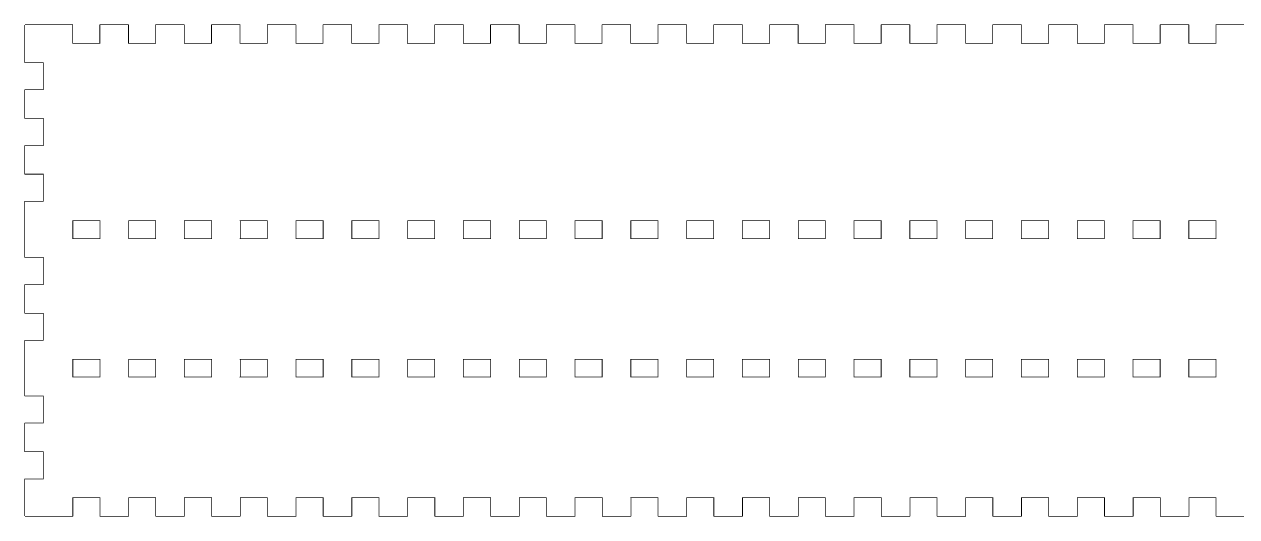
# Model space of a CAD drawing. Extents: x 1 to 1342, y 1 to 618.
# Drawn here: x 9.8 to 335.7, y 485.4 to 617.8 of the extents above; entities that cross this region are included whole.
import ezdxf

# ---------------------------------------------------------------- set-up
doc = ezdxf.new("R2010")
doc.units = 0
doc.layers.get('0').update_dxf_attribs({"linetype": 'CONTINUOUS'})

msp = doc.modelspace()

# ---------------------------------------------------------------- linework, layer by layer
at = {"color": 0, "const_width": 0.2}
for points in [[(9.89983, 617.59), (9.89983, 612.592)], [(14.9999, 617.693), (10.0004, 617.693)], [(22.7225, 617.693), (14.9724, 617.693)], [(22.8231, 612.592), (22.8231, 617.59), (22.8231, 617.608), (22.7928, 617.664), (22.739, 617.693), (22.7225, 617.693)], [(30.2231, 617.693), (30.2052, 617.693), (30.1515, 617.664), (30.1225, 617.608), (30.1225, 617.59)], [(30.1225, 617.59), (30.1225, 612.592), (30.1225, 612.609), (30.1515, 612.662), (30.2052, 612.694), (30.2231, 612.694)], [(37.7239, 617.693), (30.2231, 617.693)], [(37.8245, 612.592), (37.8245, 617.59), (37.8245, 617.608), (37.7941, 617.664), (37.7402, 617.693), (37.7239, 617.693)], [(45.2243, 617.693), (45.2067, 617.693), (45.1527, 617.664), (45.1238, 617.608), (45.1238, 617.59)], [(45.1238, 617.59), (45.1238, 612.592), (45.1238, 612.609), (45.1527, 612.662), (45.2067, 612.694), (45.2243, 612.694)], [(52.7251, 617.693), (45.2243, 617.693)], [(52.8257, 612.592), (52.8257, 617.59), (52.8257, 617.608), (52.7953, 617.664), (52.7417, 617.693), (52.7251, 617.693)], [(60.2259, 617.693), (60.2079, 617.693), (60.1543, 617.664), (60.1253, 617.608), (60.1253, 617.59)], [(60.1253, 617.59), (60.1253, 612.592), (60.1253, 612.609), (60.1543, 612.662), (60.2079, 612.694), (60.2259, 612.694)], [(67.7263, 617.693), (60.2259, 617.693)], [(67.8272, 612.592), (67.8272, 617.59), (67.8272, 617.608), (67.7968, 617.664), (67.7429, 617.693), (67.7263, 617.693)], [(75.227, 617.693), (75.209, 617.693), (75.1554, 617.664), (75.1265, 617.608), (75.1265, 617.59)], [(75.1265, 617.59), (75.1265, 612.592), (75.1265, 612.609), (75.1554, 612.662), (75.209, 612.694), (75.227, 612.694)], [(82.7278, 617.693), (75.227, 617.693)], [(82.8283, 612.592), (82.8283, 617.59), (82.8283, 617.608), (82.798, 617.664), (82.7444, 617.693), (82.7278, 617.693)], [(90.2286, 617.693), (90.2106, 617.693), (90.1569, 617.664), (90.1277, 617.608), (90.1277, 617.59)], [(90.1277, 617.59), (90.1277, 612.592), (90.1277, 612.609), (90.1569, 612.662), (90.2106, 612.694), (90.2286, 612.694)], [(97.729, 617.693), (90.2286, 617.693)], [(97.8299, 612.592), (97.8299, 617.59), (97.8299, 617.608), (97.7995, 617.664), (97.7456, 617.693), (97.729, 617.693)], [(105.23, 617.693), (105.212, 617.693), (105.158, 617.664), (105.129, 617.608), (105.129, 617.59)], [(105.129, 617.59), (105.129, 612.592), (105.129, 612.609), (105.158, 612.662), (105.212, 612.694), (105.23, 612.694)], [(112.73, 617.693), (105.23, 617.693)], [(112.831, 612.592), (112.831, 617.59), (112.831, 617.608), (112.801, 617.664), (112.747, 617.693), (112.73, 617.693)], [(120.231, 617.693), (120.213, 617.693), (120.159, 617.664), (120.13, 617.608), (120.13, 617.59)], [(120.13, 617.59), (120.13, 612.592), (120.13, 612.609), (120.159, 612.662), (120.213, 612.694), (120.231, 612.694)], [(127.732, 617.693), (120.231, 617.693)], [(127.832, 612.592), (127.832, 617.59), (127.832, 617.608), (127.802, 617.664), (127.748, 617.693), (127.732, 617.693)], [(135.232, 617.693), (135.214, 617.693), (135.161, 617.664), (135.132, 617.608), (135.132, 617.59)], [(135.132, 617.59), (135.132, 612.592), (135.132, 612.609), (135.161, 612.662), (135.214, 612.694), (135.232, 612.694)], [(142.733, 617.693), (135.232, 617.693)], [(142.834, 612.592), (142.834, 617.59), (142.834, 617.608), (142.803, 617.664), (142.75, 617.693), (142.733, 617.693)], [(150.234, 617.693), (150.216, 617.693), (150.162, 617.664), (150.133, 617.608), (150.133, 617.59)], [(150.133, 617.59), (150.133, 612.592), (150.133, 612.609), (150.162, 612.662), (150.216, 612.694), (150.234, 612.694)], [(157.734, 617.693), (150.234, 617.693)], [(157.835, 612.592), (157.835, 617.59), (157.835, 617.608), (157.805, 617.664), (157.751, 617.693), (157.734, 617.693)], [(165.235, 617.693), (165.217, 617.693), (165.163, 617.664), (165.135, 617.608), (165.135, 617.59)], [(165.135, 617.59), (165.135, 612.592), (165.135, 612.609), (165.163, 612.662), (165.217, 612.694), (165.235, 612.694)], [(172.736, 617.693), (165.235, 617.693)], [(172.836, 612.592), (172.836, 617.59), (172.836, 617.608), (172.806, 617.664), (172.752, 617.693), (172.736, 617.693)], [(180.236, 617.693), (180.218, 617.693), (180.165, 617.664), (180.136, 617.608), (180.136, 617.59)], [(180.136, 617.59), (180.136, 612.592), (180.136, 612.609), (180.165, 612.662), (180.218, 612.694), (180.236, 612.694)], [(187.737, 617.693), (180.236, 617.693)], [(187.838, 612.592), (187.838, 617.59), (187.838, 617.608), (187.807, 617.664), (187.754, 617.693), (187.737, 617.693)], [(195.238, 617.693), (195.22, 617.693), (195.166, 617.664), (195.137, 617.608), (195.137, 617.59)], [(195.137, 617.59), (195.137, 612.592), (195.137, 612.609), (195.166, 612.662), (195.22, 612.694), (195.238, 612.694)], [(202.738, 617.693), (195.238, 617.693)], [(202.839, 612.592), (202.839, 617.59), (202.839, 617.608), (202.809, 617.664), (202.755, 617.693), (202.738, 617.693)], [(210.239, 617.693), (210.221, 617.693), (210.167, 617.664), (210.138, 617.608), (210.138, 617.59)], [(210.138, 617.59), (210.138, 612.592), (210.138, 612.609), (210.167, 612.662), (210.221, 612.694), (210.239, 612.694)], [(217.74, 617.693), (210.239, 617.693)], [(217.84, 612.592), (217.84, 617.59), (217.84, 617.608), (217.81, 617.664), (217.756, 617.693), (217.74, 617.693)], [(225.24, 617.693), (225.223, 617.693), (225.169, 617.664), (225.14, 617.608), (225.14, 617.59)], [(225.14, 617.59), (225.14, 612.592), (225.14, 612.609), (225.169, 612.662), (225.223, 612.694), (225.24, 612.694)], [(232.741, 617.693), (225.24, 617.693)], [(232.841, 612.592), (232.841, 617.59), (232.841, 617.608), (232.811, 617.664), (232.757, 617.693), (232.741, 617.693)], [(240.242, 617.693), (240.224, 617.693), (240.17, 617.664), (240.141, 617.608), (240.141, 617.59)], [(240.141, 617.59), (240.141, 612.592), (240.141, 612.609), (240.17, 612.662), (240.224, 612.694), (240.242, 612.694)], [(247.742, 617.693), (240.242, 617.693)], [(247.843, 612.592), (247.843, 617.59), (247.843, 617.608), (247.813, 617.664), (247.759, 617.693), (247.742, 617.693)], [(255.243, 617.693), (255.225, 617.693), (255.171, 617.664), (255.142, 617.608), (255.142, 617.59)], [(255.142, 617.59), (255.142, 612.592), (255.142, 612.609), (255.171, 612.662), (255.225, 612.694), (255.243, 612.694)], [(262.744, 617.693), (255.243, 617.693)], [(262.844, 612.592), (262.844, 617.59), (262.844, 617.608), (262.814, 617.664), (262.76, 617.693), (262.744, 617.693)], [(270.244, 617.693), (270.226, 617.693), (270.173, 617.664), (270.144, 617.608), (270.144, 617.59)], [(270.144, 617.59), (270.144, 612.592), (270.144, 612.609), (270.173, 612.662), (270.226, 612.694), (270.244, 612.694)], [(277.745, 617.693), (270.244, 617.693)], [(277.846, 612.592), (277.846, 617.59), (277.846, 617.608), (277.815, 617.664), (277.761, 617.693), (277.745, 617.693)], [(285.246, 617.693), (285.228, 617.693), (285.174, 617.664), (285.145, 617.608), (285.145, 617.59)], [(285.145, 617.59), (285.145, 612.592), (285.145, 612.609), (285.174, 612.662), (285.228, 612.694), (285.246, 612.694)], [(292.746, 617.693), (285.246, 617.693)], [(292.847, 612.592), (292.847, 617.59), (292.847, 617.608), (292.816, 617.664), (292.763, 617.693), (292.746, 617.693)], [(300.247, 617.693), (300.229, 617.693), (300.175, 617.664), (300.147, 617.608), (300.147, 617.59)], [(300.147, 617.59), (300.147, 612.592), (300.147, 612.609), (300.175, 612.662), (300.229, 612.694), (300.247, 612.694)], [(307.747, 617.693), (300.247, 617.693)], [(307.848, 612.592), (307.848, 617.59), (307.848, 617.608), (307.818, 617.664), (307.764, 617.693), (307.747, 617.693)], [(315.248, 617.693), (315.23, 617.693), (315.177, 617.664), (315.148, 617.608), (315.148, 617.59)], [(315.148, 617.59), (315.148, 612.592), (315.148, 612.609), (315.177, 612.662), (315.23, 612.694), (315.248, 612.694)], [(322.749, 617.693), (315.248, 617.693)], [(322.85, 612.592), (322.85, 617.59), (322.85, 617.608), (322.819, 617.664), (322.766, 617.693), (322.749, 617.693)], [(330.25, 617.693), (330.232, 617.693), (330.178, 617.664), (330.149, 617.608), (330.149, 617.59)], [(330.149, 617.59), (330.149, 612.592), (330.149, 612.609), (330.178, 612.662), (330.232, 612.694), (330.25, 612.694)], [(338, 617.693), (330.25, 617.693)], [(30.2231, 612.694), (22.7225, 612.694), (22.739, 612.694), (22.7928, 612.662), (22.8231, 612.609), (22.8231, 612.592)], [(45.2243, 612.694), (37.7239, 612.694), (37.7402, 612.694), (37.7941, 612.662), (37.8245, 612.609), (37.8245, 612.592)], [(60.2259, 612.694), (52.7251, 612.694), (52.7417, 612.694), (52.7953, 612.662), (52.8257, 612.609), (52.8257, 612.592)], [(75.227, 612.694), (67.7263, 612.694), (67.7429, 612.694), (67.7968, 612.662), (67.8272, 612.609), (67.8272, 612.592)], [(90.2286, 612.694), (82.7278, 612.694), (82.7444, 612.694), (82.798, 612.662), (82.8283, 612.609), (82.8283, 612.592)], [(105.23, 612.694), (97.729, 612.694), (97.7456, 612.694), (97.7995, 612.662), (97.8299, 612.609), (97.8299, 612.592)], [(120.231, 612.694), (112.73, 612.694), (112.747, 612.694), (112.801, 612.662), (112.831, 612.609), (112.831, 612.592)], [(135.232, 612.694), (127.732, 612.694), (127.748, 612.694), (127.802, 612.662), (127.832, 612.609), (127.832, 612.592)], [(150.234, 612.694), (142.733, 612.694), (142.75, 612.694), (142.803, 612.662), (142.834, 612.609), (142.834, 612.592)], [(165.235, 612.694), (157.734, 612.694), (157.751, 612.694), (157.805, 612.662), (157.835, 612.609), (157.835, 612.592)], [(180.236, 612.694), (172.736, 612.694), (172.752, 612.694), (172.806, 612.662), (172.836, 612.609), (172.836, 612.592)], [(195.238, 612.694), (187.737, 612.694), (187.754, 612.694), (187.807, 612.662), (187.838, 612.609), (187.838, 612.592)], [(210.239, 612.694), (202.738, 612.694), (202.755, 612.694), (202.809, 612.662), (202.839, 612.609), (202.839, 612.592)], [(225.24, 612.694), (217.74, 612.694), (217.756, 612.694), (217.81, 612.662), (217.84, 612.609), (217.84, 612.592)], [(240.242, 612.694), (232.741, 612.694), (232.757, 612.694), (232.811, 612.662), (232.841, 612.609), (232.841, 612.592)], [(255.243, 612.694), (247.742, 612.694), (247.759, 612.694), (247.813, 612.662), (247.843, 612.609), (247.843, 612.592)], [(270.244, 612.694), (262.744, 612.694), (262.76, 612.694), (262.814, 612.662), (262.844, 612.609), (262.844, 612.592)], [(285.246, 612.694), (277.745, 612.694), (277.761, 612.694), (277.815, 612.662), (277.846, 612.609), (277.846, 612.592)], [(300.247, 612.694), (292.746, 612.694), (292.763, 612.694), (292.816, 612.662), (292.847, 612.609), (292.847, 612.592)], [(315.248, 612.694), (307.747, 612.694), (307.764, 612.694), (307.818, 612.662), (307.848, 612.609), (307.848, 612.592)], [(330.25, 612.694), (322.749, 612.694), (322.766, 612.694), (322.819, 612.662), (322.85, 612.609), (322.85, 612.592)], [(9.89983, 612.592), (9.89983, 607.586)], [(9.89983, 607.586), (9.89983, 607.568), (9.92875, 607.515), (9.98252, 607.483), (10.0004, 607.483)], [(10.0004, 607.483), (14.9999, 607.483), (14.982, 607.483), (14.9283, 607.515), (14.8994, 607.568), (14.8994, 607.586)], [(14.8994, 607.586), (14.8994, 600.082), (14.8994, 600.1), (14.9283, 600.156), (14.982, 600.184), (14.9999, 600.184)], [(14.9999, 600.184), (10.0004, 600.184), (9.98252, 600.184), (9.92875, 600.156), (9.89983, 600.1), (9.89983, 600.082)], [(9.89983, 600.082), (9.89983, 592.582)], [(9.89983, 592.582), (9.89983, 592.564), (9.92875, 592.511), (9.98252, 592.483), (10.0004, 592.483)], [(10.0004, 592.483), (14.9999, 592.483), (14.982, 592.483), (14.9283, 592.511), (14.8994, 592.564), (14.8994, 592.582)], [(14.8994, 592.582), (14.8994, 585.082), (14.8994, 585.1), (14.9283, 585.152), (14.982, 585.184), (14.9999, 585.184)], [(14.9999, 585.184), (10.0004, 585.184), (9.98252, 585.184), (9.92875, 585.152), (9.89983, 585.1), (9.89983, 585.082)], [(9.89983, 585.082), (9.89983, 577.582)], [(9.89983, 577.582), (9.89983, 577.564), (9.92875, 577.511), (9.98252, 577.48), (10.0004, 577.48)], [(10.0004, 577.48), (14.9999, 577.48), (14.982, 577.48), (14.9283, 577.511), (14.8994, 577.564), (14.8994, 577.582)], [(14.8994, 577.582), (14.8994, 570.082), (14.8994, 570.099), (14.9283, 570.152), (14.982, 570.181), (14.9999, 570.181)], [(14.9999, 570.181), (10.0004, 570.181), (9.98252, 570.181), (9.92875, 570.152), (9.89983, 570.099), (9.89983, 570.082)], [(9.89983, 570.082), (9.89983, 565.072)], [(9.89983, 565.076), (9.89983, 560.077)], [(9.89983, 565.076), (9.89983, 560.077)], [(9.89983, 560.077), (9.89983, 555.205)], [(9.89983, 555.205), (9.89983, 555.188), (9.92875, 555.135), (9.98252, 555.103), (10.0004, 555.103)], [(10.0004, 555.103), (14.9999, 555.103), (14.982, 555.103), (14.9283, 555.135), (14.8994, 555.188), (14.8994, 555.205)], [(14.8994, 555.205), (14.8994, 547.705), (14.8994, 547.723), (14.9283, 547.776), (14.982, 547.804), (14.9999, 547.804)], [(14.9999, 547.804), (10.0004, 547.804), (9.98252, 547.804), (9.92875, 547.776), (9.89983, 547.723), (9.89983, 547.705)], [(9.89983, 547.705), (9.89983, 540.205)], [(9.89983, 540.205), (9.89983, 540.187), (9.92875, 540.135), (9.98252, 540.103), (10.0004, 540.103)], [(10.0004, 540.103), (14.9999, 540.103), (14.982, 540.103), (14.9283, 540.135), (14.8994, 540.187), (14.8994, 540.205)], [(14.8994, 540.205), (14.8994, 532.702), (14.8994, 532.719), (14.9283, 532.776), (14.982, 532.804), (14.9999, 532.804)], [(14.9999, 532.804), (10.0004, 532.804), (9.98252, 532.804), (9.92875, 532.776), (9.89983, 532.719), (9.89983, 532.702)], [(9.89983, 532.702), (9.89983, 527.83)], [(9.89983, 527.833), (9.89983, 522.834)], [(9.89983, 527.833), (9.89983, 522.834)], [(9.89983, 522.834), (9.89983, 517.962)], [(9.89983, 517.962), (9.89983, 517.948), (9.92875, 517.892), (9.98252, 517.864), (10.0004, 517.864)], [(10.0004, 517.864), (14.9999, 517.864), (14.982, 517.864), (14.9283, 517.892), (14.8994, 517.948), (14.8994, 517.962)], [(14.8994, 517.962), (14.8994, 510.462), (14.8994, 510.48), (14.9283, 510.533), (14.982, 510.565), (14.9999, 510.565)], [(14.9999, 510.565), (10.0004, 510.565), (9.98252, 510.565), (9.92875, 510.533), (9.89983, 510.48), (9.89983, 510.462)], [(9.89983, 510.462), (9.89983, 502.962)], [(9.89983, 502.962), (9.89983, 502.945), (9.92875, 502.892), (9.98252, 502.86), (10.0004, 502.86)], [(10.0004, 502.86), (14.9999, 502.86), (14.982, 502.86), (14.9283, 502.892), (14.8994, 502.945), (14.8994, 502.962)], [(14.8994, 502.962), (14.8994, 495.462), (14.8994, 495.48), (14.9283, 495.533), (14.982, 495.561), (14.9999, 495.561)], [(14.9999, 495.561), (10.0004, 495.561), (9.98252, 495.561), (9.92875, 495.533), (9.89983, 495.48), (9.89983, 495.462)], [(9.89983, 495.462), (9.89983, 490.59)], [(9.89983, 490.59), (9.89983, 485.592)], [(22.8506, 485.592), (22.8506, 490.59), (22.8506, 490.576), (22.8203, 490.52), (22.7666, 490.492), (22.75, 490.492)], [(22.75, 490.492), (30.2507, 490.492), (30.2328, 490.492), (30.179, 490.52), (30.1501, 490.576), (30.1501, 490.59)], [(30.1501, 490.59), (30.1501, 485.592), (30.1501, 485.574), (30.179, 485.521), (30.2328, 485.493), (30.2507, 485.493)], [(37.852, 485.592), (37.852, 490.59), (37.852, 490.576), (37.8217, 490.52), (37.768, 490.492), (37.7515, 490.492)], [(37.7515, 490.492), (45.2519, 490.492), (45.2342, 490.492), (45.1803, 490.52), (45.1513, 490.576), (45.1513, 490.59)], [(45.1513, 490.59), (45.1513, 485.592), (45.1513, 485.574), (45.1803, 485.521), (45.2342, 485.493), (45.2519, 485.493)], [(52.8532, 485.592), (52.8532, 490.59), (52.8532, 490.576), (52.8228, 490.52), (52.7692, 490.492), (52.7526, 490.492)], [(52.7526, 490.492), (60.2534, 490.492), (60.2354, 490.492), (60.1818, 490.52), (60.1528, 490.576), (60.1528, 490.59)], [(60.1528, 490.59), (60.1528, 485.592), (60.1528, 485.574), (60.1818, 485.521), (60.2354, 485.493), (60.2534, 485.493)], [(67.8547, 485.592), (67.8547, 490.59), (67.8547, 490.576), (67.8243, 490.52), (67.7704, 490.492), (67.7541, 490.492)], [(67.7541, 490.492), (75.2546, 490.492), (75.2369, 490.492), (75.1829, 490.52), (75.154, 490.576), (75.154, 490.59)], [(75.154, 490.59), (75.154, 485.592), (75.154, 485.574), (75.1829, 485.521), (75.2369, 485.493), (75.2546, 485.493)], [(82.8559, 485.592), (82.8559, 490.59), (82.8559, 490.576), (82.8255, 490.52), (82.7719, 490.492), (82.7553, 490.492)], [(82.7553, 490.492), (90.2561, 490.492), (90.2381, 490.492), (90.1845, 490.52), (90.1555, 490.576), (90.1555, 490.59)], [(90.1555, 490.59), (90.1555, 485.592), (90.1555, 485.574), (90.1845, 485.521), (90.2381, 485.493), (90.2561, 485.493)], [(97.8574, 485.592), (97.8574, 490.59), (97.8574, 490.576), (97.827, 490.52), (97.7731, 490.492), (97.7565, 490.492)], [(97.7565, 490.492), (105.257, 490.492), (105.239, 490.492), (105.186, 490.52), (105.157, 490.576), (105.157, 490.59)], [(105.157, 490.59), (105.157, 485.592), (105.157, 485.574), (105.186, 485.521), (105.239, 485.493), (105.257, 485.493)], [(112.859, 485.592), (112.859, 490.59), (112.859, 490.576), (112.828, 490.52), (112.775, 490.492), (112.758, 490.492)], [(112.758, 490.492), (120.259, 490.492), (120.241, 490.492), (120.187, 490.52), (120.158, 490.576), (120.158, 490.59)], [(120.158, 490.59), (120.158, 485.592), (120.158, 485.574), (120.187, 485.521), (120.241, 485.493), (120.259, 485.493)], [(127.86, 485.592), (127.86, 490.59), (127.86, 490.576), (127.83, 490.52), (127.776, 490.492), (127.759, 490.492)], [(127.759, 490.492), (135.26, 490.492), (135.242, 490.492), (135.188, 490.52), (135.159, 490.576), (135.159, 490.59)], [(135.159, 490.59), (135.159, 485.592), (135.159, 485.574), (135.188, 485.521), (135.242, 485.493), (135.26, 485.493)], [(142.861, 485.592), (142.861, 490.59), (142.861, 490.576), (142.831, 490.52), (142.777, 490.492), (142.761, 490.492)], [(142.761, 490.492), (150.261, 490.492), (150.243, 490.492), (150.189, 490.52), (150.161, 490.576), (150.161, 490.59)], [(150.161, 490.59), (150.161, 485.592), (150.161, 485.574), (150.189, 485.521), (150.243, 485.493), (150.261, 485.493)], [(157.862, 485.592), (157.862, 490.59), (157.862, 490.576), (157.832, 490.52), (157.778, 490.492), (157.762, 490.492)], [(157.762, 490.492), (165.263, 490.492), (165.245, 490.492), (165.191, 490.52), (165.162, 490.576), (165.162, 490.59)], [(165.162, 490.59), (165.162, 485.592), (165.162, 485.574), (165.191, 485.521), (165.245, 485.493), (165.263, 485.493)], [(172.864, 485.592), (172.864, 490.59), (172.864, 490.576), (172.834, 490.52), (172.78, 490.492), (172.763, 490.492)], [(172.763, 490.492), (180.264, 490.492), (180.246, 490.492), (180.192, 490.52), (180.163, 490.576), (180.163, 490.59)], [(180.163, 490.59), (180.163, 485.592), (180.163, 485.574), (180.192, 485.521), (180.246, 485.493), (180.264, 485.493)], [(187.865, 485.592), (187.865, 490.59), (187.865, 490.576), (187.835, 490.52), (187.781, 490.492), (187.765, 490.492)], [(187.765, 490.492), (195.265, 490.492), (195.247, 490.492), (195.194, 490.52), (195.165, 490.576), (195.165, 490.59)], [(195.165, 490.59), (195.165, 485.592), (195.165, 485.574), (195.194, 485.521), (195.247, 485.493), (195.265, 485.493)], [(202.867, 485.592), (202.867, 490.59), (202.867, 490.576), (202.836, 490.52), (202.782, 490.492), (202.766, 490.492)], [(202.766, 490.492), (210.266, 490.492), (210.248, 490.492), (210.195, 490.52), (210.166, 490.576), (210.166, 490.59)], [(210.166, 490.59), (210.166, 485.592), (210.166, 485.574), (210.195, 485.521), (210.248, 485.493), (210.266, 485.493)], [(217.868, 485.592), (217.868, 490.59), (217.868, 490.576), (217.837, 490.52), (217.784, 490.492), (217.767, 490.492)], [(217.767, 490.492), (225.268, 490.492), (225.25, 490.492), (225.196, 490.52), (225.167, 490.576), (225.167, 490.59)], [(225.167, 490.59), (225.167, 485.592), (225.167, 485.574), (225.196, 485.521), (225.25, 485.493), (225.268, 485.493)], [(232.869, 485.592), (232.869, 490.59), (232.869, 490.576), (232.839, 490.52), (232.785, 490.492), (232.768, 490.492)], [(232.768, 490.492), (240.269, 490.492), (240.251, 490.492), (240.198, 490.52), (240.169, 490.576), (240.169, 490.59)], [(240.169, 490.59), (240.169, 485.592), (240.169, 485.574), (240.198, 485.521), (240.251, 485.493), (240.269, 485.493)], [(247.87, 485.592), (247.87, 490.59), (247.87, 490.576), (247.84, 490.52), (247.787, 490.492), (247.77, 490.492)], [(247.77, 490.492), (255.271, 490.492), (255.253, 490.492), (255.199, 490.52), (255.17, 490.576), (255.17, 490.59)], [(255.17, 490.59), (255.17, 485.592), (255.17, 485.574), (255.199, 485.521), (255.253, 485.493), (255.271, 485.493)], [(262.872, 485.592), (262.872, 490.59), (262.872, 490.576), (262.842, 490.52), (262.788, 490.492), (262.771, 490.492)], [(262.771, 490.492), (270.272, 490.492), (270.254, 490.492), (270.2, 490.52), (270.171, 490.576), (270.171, 490.59)], [(270.171, 490.59), (270.171, 485.592), (270.171, 485.574), (270.2, 485.521), (270.254, 485.493), (270.272, 485.493)], [(277.873, 485.592), (277.873, 490.59), (277.873, 490.576), (277.843, 490.52), (277.789, 490.492), (277.773, 490.492)], [(277.773, 490.492), (285.273, 490.492), (285.255, 490.492), (285.201, 490.52), (285.172, 490.576), (285.172, 490.59)], [(285.172, 490.59), (285.172, 485.592), (285.172, 485.574), (285.201, 485.521), (285.255, 485.493), (285.273, 485.493)], [(292.874, 485.592), (292.874, 490.59), (292.874, 490.576), (292.844, 490.52), (292.79, 490.492), (292.774, 490.492)], [(292.774, 490.492), (300.275, 490.492), (300.257, 490.492), (300.203, 490.52), (300.174, 490.576), (300.174, 490.59)], [(300.174, 490.59), (300.174, 485.592), (300.174, 485.574), (300.203, 485.521), (300.257, 485.493), (300.275, 485.493)], [(307.876, 485.592), (307.876, 490.59), (307.876, 490.576), (307.846, 490.52), (307.792, 490.492), (307.775, 490.492)], [(307.775, 490.492), (315.276, 490.492), (315.258, 490.492), (315.204, 490.52), (315.175, 490.576), (315.175, 490.59)], [(315.175, 490.59), (315.175, 485.592), (315.175, 485.574), (315.204, 485.521), (315.258, 485.493), (315.276, 485.493)], [(322.877, 485.592), (322.877, 490.59), (322.877, 490.576), (322.847, 490.52), (322.793, 490.492), (322.776, 490.492)], [(322.776, 490.492), (330.277, 490.492), (330.259, 490.492), (330.206, 490.52), (330.177, 490.576), (330.177, 490.59)], [(330.177, 490.59), (330.177, 485.592), (330.177, 485.574), (330.206, 485.521), (330.259, 485.493), (330.277, 485.493)], [(22.75, 485.493), (22.7666, 485.493), (22.8203, 485.521), (22.8506, 485.574), (22.8506, 485.592)], [(37.7515, 485.493), (37.768, 485.493), (37.8217, 485.521), (37.852, 485.574), (37.852, 485.592)], [(52.7526, 485.493), (52.7692, 485.493), (52.8228, 485.521), (52.8532, 485.574), (52.8532, 485.592)], [(67.7541, 485.493), (67.7704, 485.493), (67.8243, 485.521), (67.8547, 485.574), (67.8547, 485.592)], [(82.7553, 485.493), (82.7719, 485.493), (82.8255, 485.521), (82.8559, 485.574), (82.8559, 485.592)], [(97.7565, 485.493), (97.7731, 485.493), (97.827, 485.521), (97.8574, 485.574), (97.8574, 485.592)], [(112.758, 485.493), (112.775, 485.493), (112.828, 485.521), (112.859, 485.574), (112.859, 485.592)], [(127.759, 485.493), (127.776, 485.493), (127.83, 485.521), (127.86, 485.574), (127.86, 485.592)], [(142.761, 485.493), (142.777, 485.493), (142.831, 485.521), (142.861, 485.574), (142.861, 485.592)], [(157.762, 485.493), (157.778, 485.493), (157.832, 485.521), (157.862, 485.574), (157.862, 485.592)], [(172.763, 485.493), (172.78, 485.493), (172.834, 485.521), (172.864, 485.574), (172.864, 485.592)], [(187.765, 485.493), (187.781, 485.493), (187.835, 485.521), (187.865, 485.574), (187.865, 485.592)], [(202.766, 485.493), (202.782, 485.493), (202.836, 485.521), (202.867, 485.574), (202.867, 485.592)], [(217.767, 485.493), (217.784, 485.493), (217.837, 485.521), (217.868, 485.574), (217.868, 485.592)], [(232.768, 485.493), (232.785, 485.493), (232.839, 485.521), (232.869, 485.574), (232.869, 485.592)], [(247.77, 485.493), (247.787, 485.493), (247.84, 485.521), (247.87, 485.574), (247.87, 485.592)], [(262.771, 485.493), (262.788, 485.493), (262.842, 485.521), (262.872, 485.574), (262.872, 485.592)], [(277.773, 485.493), (277.789, 485.493), (277.843, 485.521), (277.873, 485.574), (277.873, 485.592)], [(292.774, 485.493), (292.79, 485.493), (292.844, 485.521), (292.874, 485.574), (292.874, 485.592)], [(307.775, 485.493), (307.792, 485.493), (307.846, 485.521), (307.876, 485.574), (307.876, 485.592)], [(322.776, 485.493), (322.793, 485.493), (322.847, 485.521), (322.877, 485.574), (322.877, 485.592)], [(10.0004, 485.493), (14.9999, 485.493)], [(14.9999, 485.493), (22.75, 485.493)], [(30.2507, 485.493), (37.7515, 485.493)], [(45.2519, 485.493), (52.7526, 485.493)], [(60.2534, 485.493), (67.7541, 485.493)], [(75.2546, 485.493), (82.7553, 485.493)], [(90.2561, 485.493), (97.7565, 485.493)], [(105.257, 485.493), (112.758, 485.493)], [(120.259, 485.493), (127.759, 485.493)], [(135.26, 485.493), (142.761, 485.493)], [(150.261, 485.493), (157.762, 485.493)], [(165.263, 485.493), (172.763, 485.493)], [(180.264, 485.493), (187.765, 485.493)], [(195.265, 485.493), (202.766, 485.493)], [(210.266, 485.493), (217.767, 485.493)], [(225.268, 485.493), (232.768, 485.493)], [(240.269, 485.493), (247.77, 485.493)], [(255.271, 485.493), (262.771, 485.493)], [(270.272, 485.493), (277.773, 485.493)], [(285.273, 485.493), (292.774, 485.493)], [(300.275, 485.493), (307.775, 485.493)], [(315.276, 485.493), (322.776, 485.493)], [(330.277, 485.493), (338.027, 485.493)]]:
    msp.add_lwpolyline(points, dxfattribs=at)
at = {"color": 5, "const_width": 0.2}
for points in [[(22.8506, 560.077), (22.8506, 565.076), (22.8506, 565.058), (22.8203, 565.005), (22.7666, 564.974), (22.75, 564.974)], [(22.75, 564.974), (30.2507, 564.974), (30.2328, 564.974), (30.179, 565.005), (30.1501, 565.058), (30.1501, 565.076)], [(30.1501, 565.076), (30.1501, 560.077), (30.1501, 560.095), (30.179, 560.148), (30.2328, 560.176), (30.2507, 560.176)], [(37.8506, 560.077), (37.8506, 565.076), (37.8506, 565.058), (37.8202, 565.005), (37.7666, 564.974), (37.75, 564.974)], [(37.75, 564.974), (45.2508, 564.974), (45.2328, 564.974), (45.1788, 565.005), (45.1499, 565.058), (45.1499, 565.076)], [(45.1499, 565.076), (45.1499, 560.077), (45.1499, 560.095), (45.1788, 560.148), (45.2328, 560.176), (45.2508, 560.176)], [(52.8507, 560.077), (52.8507, 565.076), (52.8507, 565.058), (52.8204, 565.005), (52.7664, 564.974), (52.7498, 564.974)], [(52.7498, 564.974), (60.2506, 564.974), (60.2326, 564.974), (60.1789, 565.005), (60.15, 565.058), (60.15, 565.076)], [(60.15, 565.076), (60.15, 560.077), (60.15, 560.095), (60.1789, 560.148), (60.2326, 560.176), (60.2506, 560.176)], [(67.8505, 560.077), (67.8505, 565.076), (67.8505, 565.058), (67.8201, 565.005), (67.7665, 564.974), (67.7499, 564.974)], [(67.7499, 564.974), (75.2507, 564.974), (75.2327, 564.974), (75.1787, 565.005), (75.1498, 565.058), (75.1498, 565.076)], [(75.1498, 565.076), (75.1498, 560.077), (75.1498, 560.095), (75.1787, 560.148), (75.2327, 560.176), (75.2507, 560.176)], [(82.8506, 560.077), (82.8506, 565.076), (82.8506, 565.058), (82.8202, 565.005), (82.7663, 564.974), (82.7497, 564.974)], [(82.7497, 564.974), (90.2504, 564.974), (90.2324, 564.974), (90.1788, 565.005), (90.1499, 565.058), (90.1499, 565.076)], [(90.1499, 565.076), (90.1499, 560.077), (90.1499, 560.095), (90.1788, 560.148), (90.2324, 560.176), (90.2504, 560.176)], [(97.8503, 560.077), (97.8503, 565.076), (97.8503, 565.058), (97.82, 565.005), (97.7664, 564.974), (97.7498, 564.974)], [(97.7498, 564.974), (105.251, 564.974), (105.233, 564.974), (105.179, 565.005), (105.15, 565.058), (105.15, 565.076)], [(105.15, 565.076), (105.15, 560.077), (105.15, 560.095), (105.179, 560.148), (105.233, 560.176), (105.251, 560.176)], [(112.85, 560.077), (112.85, 565.076), (112.85, 565.058), (112.82, 565.005), (112.766, 564.974), (112.75, 564.974)], [(112.75, 564.974), (120.25, 564.974), (120.232, 564.974), (120.179, 565.005), (120.15, 565.058), (120.15, 565.076)], [(120.15, 565.076), (120.15, 560.077), (120.15, 560.095), (120.179, 560.148), (120.232, 560.176), (120.25, 560.176)], [(127.85, 560.077), (127.85, 565.076), (127.85, 565.058), (127.82, 565.005), (127.766, 564.974), (127.75, 564.974)], [(127.75, 564.974), (135.25, 564.974), (135.232, 564.974), (135.179, 565.005), (135.15, 565.058), (135.15, 565.076)], [(135.15, 565.076), (135.15, 560.077), (135.15, 560.095), (135.179, 560.148), (135.232, 560.176), (135.25, 560.176)], [(142.85, 560.077), (142.85, 565.076), (142.85, 565.058), (142.82, 565.005), (142.766, 564.974), (142.75, 564.974)], [(142.75, 564.974), (150.25, 564.974), (150.232, 564.974), (150.179, 565.005), (150.15, 565.058), (150.15, 565.076)], [(150.15, 565.076), (150.15, 560.077), (150.15, 560.095), (150.179, 560.148), (150.232, 560.176), (150.25, 560.176)], [(157.85, 560.077), (157.85, 565.076), (157.85, 565.058), (157.82, 565.005), (157.766, 564.974), (157.75, 564.974)], [(157.75, 564.974), (165.25, 564.974), (165.232, 564.974), (165.179, 565.005), (165.15, 565.058), (165.15, 565.076)], [(165.15, 565.076), (165.15, 560.077), (165.15, 560.095), (165.179, 560.148), (165.232, 560.176), (165.25, 560.176)], [(172.85, 560.077), (172.85, 565.076), (172.85, 565.058), (172.82, 565.005), (172.766, 564.974), (172.75, 564.974)], [(172.75, 564.974), (180.25, 564.974), (180.232, 564.974), (180.178, 565.005), (180.15, 565.058), (180.15, 565.076)], [(180.15, 565.076), (180.15, 560.077), (180.15, 560.095), (180.178, 560.148), (180.232, 560.176), (180.25, 560.176)], [(187.85, 560.077), (187.85, 565.076), (187.85, 565.058), (187.82, 565.005), (187.766, 564.974), (187.749, 564.974)], [(187.749, 564.974), (195.25, 564.974), (195.232, 564.974), (195.179, 565.005), (195.15, 565.058), (195.15, 565.076)], [(195.15, 565.076), (195.15, 560.077), (195.15, 560.095), (195.179, 560.148), (195.232, 560.176), (195.25, 560.176)], [(202.85, 560.077), (202.85, 565.076), (202.85, 565.058), (202.82, 565.005), (202.766, 564.974), (202.75, 564.974)], [(202.75, 564.974), (210.25, 564.974), (210.232, 564.974), (210.178, 565.005), (210.149, 565.058), (210.149, 565.076)], [(210.149, 565.076), (210.149, 560.077), (210.149, 560.095), (210.178, 560.148), (210.232, 560.176), (210.25, 560.176)], [(217.85, 560.077), (217.85, 565.076), (217.85, 565.058), (217.819, 565.005), (217.766, 564.974), (217.749, 564.974)], [(217.749, 564.974), (225.25, 564.974), (225.232, 564.974), (225.178, 565.005), (225.149, 565.058), (225.149, 565.076)], [(225.149, 565.076), (225.149, 560.077), (225.149, 560.095), (225.178, 560.148), (225.232, 560.176), (225.25, 560.176)], [(232.85, 560.077), (232.85, 565.076), (232.85, 565.058), (232.82, 565.005), (232.766, 564.974), (232.749, 564.974)], [(232.749, 564.974), (240.25, 564.974), (240.232, 564.974), (240.178, 565.005), (240.149, 565.058), (240.149, 565.076)], [(240.149, 565.076), (240.149, 560.077), (240.149, 560.095), (240.178, 560.148), (240.232, 560.176), (240.25, 560.176)], [(247.85, 560.077), (247.85, 565.076), (247.85, 565.058), (247.819, 565.005), (247.766, 564.974), (247.749, 564.974)], [(247.749, 564.974), (255.25, 564.974), (255.232, 564.974), (255.178, 565.005), (255.149, 565.058), (255.149, 565.076)], [(255.149, 565.076), (255.149, 560.077), (255.149, 560.095), (255.178, 560.148), (255.232, 560.176), (255.25, 560.176)], [(262.85, 560.077), (262.85, 565.076), (262.85, 565.058), (262.819, 565.005), (262.766, 564.974), (262.749, 564.974)], [(262.749, 564.974), (270.25, 564.974), (270.232, 564.974), (270.178, 565.005), (270.149, 565.058), (270.149, 565.076)], [(270.149, 565.076), (270.149, 560.077), (270.149, 560.095), (270.178, 560.148), (270.232, 560.176), (270.25, 560.176)], [(277.85, 560.077), (277.85, 565.076), (277.85, 565.058), (277.82, 565.005), (277.766, 564.974), (277.749, 564.974)], [(277.749, 564.974), (285.25, 564.974), (285.232, 564.974), (285.178, 565.005), (285.149, 565.058), (285.149, 565.076)], [(285.149, 565.076), (285.149, 560.077), (285.149, 560.095), (285.178, 560.148), (285.232, 560.176), (285.25, 560.176)], [(292.85, 560.077), (292.85, 565.076), (292.85, 565.058), (292.819, 565.005), (292.766, 564.974), (292.749, 564.974)], [(292.749, 564.974), (300.25, 564.974), (300.232, 564.974), (300.178, 565.005), (300.149, 565.058), (300.149, 565.076)], [(300.149, 565.076), (300.149, 560.077), (300.149, 560.095), (300.178, 560.148), (300.232, 560.176), (300.25, 560.176)], [(307.85, 560.077), (307.85, 565.076), (307.85, 565.058), (307.819, 565.005), (307.765, 564.974), (307.749, 564.974)], [(307.749, 564.974), (315.25, 564.974), (315.232, 564.974), (315.178, 565.005), (315.149, 565.058), (315.149, 565.076)], [(315.149, 565.076), (315.149, 560.077), (315.149, 560.095), (315.178, 560.148), (315.232, 560.176), (315.25, 560.176)], [(322.85, 560.077), (322.85, 565.076), (322.85, 565.058), (322.819, 565.005), (322.766, 564.974), (322.749, 564.974)], [(322.749, 564.974), (330.25, 564.974), (330.232, 564.974), (330.178, 565.005), (330.149, 565.058), (330.149, 565.076)], [(330.149, 565.076), (330.149, 560.077), (330.149, 560.095), (330.178, 560.148), (330.232, 560.176), (330.25, 560.176)], [(22.75, 560.176), (22.7666, 560.176), (22.8203, 560.148), (22.8506, 560.095), (22.8506, 560.077)], [(30.2507, 560.176), (22.75, 560.176)], [(37.75, 560.176), (37.7666, 560.176), (37.8202, 560.148), (37.8506, 560.095), (37.8506, 560.077)], [(45.2508, 560.176), (37.75, 560.176)], [(52.7498, 560.176), (52.7664, 560.176), (52.8204, 560.148), (52.8507, 560.095), (52.8507, 560.077)], [(60.2506, 560.176), (52.7498, 560.176)], [(67.7499, 560.176), (67.7665, 560.176), (67.8201, 560.148), (67.8505, 560.095), (67.8505, 560.077)], [(75.2507, 560.176), (67.7499, 560.176)], [(82.7497, 560.176), (82.7663, 560.176), (82.8202, 560.148), (82.8506, 560.095), (82.8506, 560.077)], [(90.2504, 560.176), (82.7497, 560.176)], [(97.7498, 560.176), (97.7664, 560.176), (97.82, 560.148), (97.8503, 560.095), (97.8503, 560.077)], [(105.251, 560.176), (97.7498, 560.176)], [(112.75, 560.176), (112.766, 560.176), (112.82, 560.148), (112.85, 560.095), (112.85, 560.077)], [(120.25, 560.176), (112.75, 560.176)], [(127.75, 560.176), (127.766, 560.176), (127.82, 560.148), (127.85, 560.095), (127.85, 560.077)], [(135.25, 560.176), (127.75, 560.176)], [(142.75, 560.176), (142.766, 560.176), (142.82, 560.148), (142.85, 560.095), (142.85, 560.077)], [(150.25, 560.176), (142.75, 560.176)], [(157.75, 560.176), (157.766, 560.176), (157.82, 560.148), (157.85, 560.095), (157.85, 560.077)], [(165.25, 560.176), (157.75, 560.176)], [(172.75, 560.176), (172.766, 560.176), (172.82, 560.148), (172.85, 560.095), (172.85, 560.077)], [(180.25, 560.176), (172.75, 560.176)], [(187.749, 560.176), (187.766, 560.176), (187.82, 560.148), (187.85, 560.095), (187.85, 560.077)], [(195.25, 560.176), (187.749, 560.176)], [(202.75, 560.176), (202.766, 560.176), (202.82, 560.148), (202.85, 560.095), (202.85, 560.077)], [(210.25, 560.176), (202.75, 560.176)], [(217.749, 560.176), (217.766, 560.176), (217.819, 560.148), (217.85, 560.095), (217.85, 560.077)], [(225.25, 560.176), (217.749, 560.176)], [(240.25, 560.176), (232.749, 560.176)], [(232.751, 560.176), (232.767, 560.176), (232.821, 560.148), (232.85, 560.095), (232.85, 560.077)], [(255.25, 560.176), (247.749, 560.176)], [(247.751, 560.176), (247.767, 560.176), (247.821, 560.148), (247.85, 560.095), (247.85, 560.077)], [(270.25, 560.176), (262.749, 560.176)], [(262.751, 560.176), (262.767, 560.176), (262.821, 560.148), (262.85, 560.095), (262.85, 560.077)], [(285.25, 560.176), (277.749, 560.176)], [(277.75, 560.176), (277.767, 560.176), (277.821, 560.148), (277.85, 560.095), (277.85, 560.077)], [(300.25, 560.176), (292.749, 560.176)], [(292.751, 560.176), (292.767, 560.176), (292.821, 560.148), (292.85, 560.095), (292.85, 560.077)], [(315.25, 560.176), (307.749, 560.176)], [(307.75, 560.176), (307.767, 560.176), (307.821, 560.148), (307.85, 560.095), (307.85, 560.077)], [(330.25, 560.176), (322.749, 560.176)], [(322.75, 560.176), (322.767, 560.176), (322.821, 560.148), (322.85, 560.095), (322.85, 560.077)], [(22.8506, 522.834), (22.8506, 527.833), (22.8506, 527.819), (22.8203, 527.763), (22.7666, 527.734), (22.75, 527.734)], [(22.75, 527.734), (30.2507, 527.734), (30.2328, 527.734), (30.179, 527.763), (30.1501, 527.819), (30.1501, 527.833)], [(30.1501, 527.833), (30.1501, 522.834), (30.1501, 522.852), (30.179, 522.905), (30.2328, 522.937), (30.2507, 522.937)], [(37.8506, 522.834), (37.8506, 527.833), (37.8506, 527.819), (37.8202, 527.763), (37.7666, 527.734), (37.75, 527.734)], [(37.75, 527.734), (45.2508, 527.734), (45.2328, 527.734), (45.1788, 527.763), (45.1499, 527.819), (45.1499, 527.833)], [(45.1499, 527.833), (45.1499, 522.834), (45.1499, 522.852), (45.1788, 522.905), (45.2328, 522.937), (45.2508, 522.937)], [(52.8507, 522.834), (52.8507, 527.833), (52.8507, 527.819), (52.8204, 527.763), (52.7664, 527.734), (52.7498, 527.734)], [(52.7498, 527.734), (60.2506, 527.734), (60.2326, 527.734), (60.1789, 527.763), (60.15, 527.819), (60.15, 527.833)], [(60.15, 527.833), (60.15, 522.834), (60.15, 522.852), (60.1789, 522.905), (60.2326, 522.937), (60.2506, 522.937)], [(67.8505, 522.834), (67.8505, 527.833), (67.8505, 527.819), (67.8201, 527.763), (67.7665, 527.734), (67.7499, 527.734)], [(67.7499, 527.734), (75.2507, 527.734), (75.2327, 527.734), (75.1787, 527.763), (75.1498, 527.819), (75.1498, 527.833)], [(75.1498, 527.833), (75.1498, 522.834), (75.1498, 522.852), (75.1787, 522.905), (75.2327, 522.937), (75.2507, 522.937)], [(82.8506, 522.834), (82.8506, 527.833), (82.8506, 527.819), (82.8202, 527.763), (82.7663, 527.734), (82.7497, 527.734)], [(82.7497, 527.734), (90.2504, 527.734), (90.2324, 527.734), (90.1788, 527.763), (90.1499, 527.819), (90.1499, 527.833)], [(90.1499, 527.833), (90.1499, 522.834), (90.1499, 522.852), (90.1788, 522.905), (90.2324, 522.937), (90.2504, 522.937)], [(97.8503, 522.834), (97.8503, 527.833), (97.8503, 527.819), (97.82, 527.763), (97.7664, 527.734), (97.7498, 527.734)], [(97.7498, 527.734), (105.251, 527.734), (105.233, 527.734), (105.179, 527.763), (105.15, 527.819), (105.15, 527.833)], [(105.15, 527.833), (105.15, 522.834), (105.15, 522.852), (105.179, 522.905), (105.233, 522.937), (105.251, 522.937)], [(112.85, 522.834), (112.85, 527.833), (112.85, 527.819), (112.82, 527.763), (112.766, 527.734), (112.75, 527.734)], [(112.75, 527.734), (120.25, 527.734), (120.232, 527.734), (120.179, 527.763), (120.15, 527.819), (120.15, 527.833)], [(120.15, 527.833), (120.15, 522.834), (120.15, 522.852), (120.179, 522.905), (120.232, 522.937), (120.25, 522.937)], [(127.85, 522.834), (127.85, 527.833), (127.85, 527.819), (127.82, 527.763), (127.766, 527.734), (127.75, 527.734)], [(127.75, 527.734), (135.25, 527.734), (135.232, 527.734), (135.179, 527.763), (135.15, 527.819), (135.15, 527.833)], [(135.15, 527.833), (135.15, 522.834), (135.15, 522.852), (135.179, 522.905), (135.232, 522.937), (135.25, 522.937)], [(142.85, 522.834), (142.85, 527.833), (142.85, 527.819), (142.82, 527.763), (142.766, 527.734), (142.75, 527.734)], [(142.75, 527.734), (150.25, 527.734), (150.232, 527.734), (150.179, 527.763), (150.15, 527.819), (150.15, 527.833)], [(150.15, 527.833), (150.15, 522.834), (150.15, 522.852), (150.179, 522.905), (150.232, 522.937), (150.25, 522.937)], [(157.85, 522.834), (157.85, 527.833), (157.85, 527.819), (157.82, 527.763), (157.766, 527.734), (157.75, 527.734)], [(157.75, 527.734), (165.25, 527.734), (165.232, 527.734), (165.179, 527.763), (165.15, 527.819), (165.15, 527.833)], [(165.15, 527.833), (165.15, 522.834), (165.15, 522.852), (165.179, 522.905), (165.232, 522.937), (165.25, 522.937)], [(172.85, 522.834), (172.85, 527.833), (172.85, 527.819), (172.82, 527.763), (172.766, 527.734), (172.75, 527.734)], [(172.75, 527.734), (180.25, 527.734), (180.232, 527.734), (180.178, 527.763), (180.15, 527.819), (180.15, 527.833)], [(180.15, 527.833), (180.15, 522.834), (180.15, 522.852), (180.178, 522.905), (180.232, 522.937), (180.25, 522.937)], [(187.85, 522.834), (187.85, 527.833), (187.85, 527.819), (187.82, 527.763), (187.766, 527.734), (187.749, 527.734)], [(187.749, 527.734), (195.25, 527.734), (195.232, 527.734), (195.179, 527.763), (195.15, 527.819), (195.15, 527.833)], [(195.15, 527.833), (195.15, 522.834), (195.15, 522.852), (195.179, 522.905), (195.232, 522.937), (195.25, 522.937)], [(202.85, 522.834), (202.85, 527.833), (202.85, 527.819), (202.82, 527.763), (202.766, 527.734), (202.75, 527.734)], [(202.75, 527.734), (210.25, 527.734), (210.232, 527.734), (210.178, 527.763), (210.149, 527.819), (210.149, 527.833)], [(210.149, 527.833), (210.149, 522.834), (210.149, 522.852), (210.178, 522.905), (210.232, 522.937), (210.25, 522.937)], [(217.85, 522.834), (217.85, 527.833), (217.85, 527.819), (217.819, 527.763), (217.766, 527.734), (217.749, 527.734)], [(217.749, 527.734), (225.25, 527.734), (225.232, 527.734), (225.178, 527.763), (225.149, 527.819), (225.149, 527.833)], [(225.149, 527.833), (225.149, 522.834), (225.149, 522.852), (225.178, 522.905), (225.232, 522.937), (225.25, 522.937)], [(232.85, 522.834), (232.85, 527.833), (232.85, 527.819), (232.82, 527.763), (232.766, 527.734), (232.749, 527.734)], [(232.749, 527.734), (240.25, 527.734), (240.232, 527.734), (240.178, 527.763), (240.149, 527.819), (240.149, 527.833)], [(240.149, 527.833), (240.149, 522.834), (240.149, 522.852), (240.178, 522.905), (240.232, 522.937), (240.25, 522.937)], [(247.85, 522.834), (247.85, 527.833), (247.85, 527.819), (247.819, 527.763), (247.766, 527.734), (247.749, 527.734)], [(247.749, 527.734), (255.25, 527.734), (255.232, 527.734), (255.178, 527.763), (255.149, 527.819), (255.149, 527.833)], [(255.149, 527.833), (255.149, 522.834), (255.149, 522.852), (255.178, 522.905), (255.232, 522.937), (255.25, 522.937)], [(262.85, 522.834), (262.85, 527.833), (262.85, 527.819), (262.819, 527.763), (262.766, 527.734), (262.749, 527.734)], [(262.749, 527.734), (270.25, 527.734), (270.232, 527.734), (270.178, 527.763), (270.149, 527.819), (270.149, 527.833)], [(270.149, 527.833), (270.149, 522.834), (270.149, 522.852), (270.178, 522.905), (270.232, 522.937), (270.25, 522.937)], [(277.85, 522.834), (277.85, 527.833), (277.85, 527.819), (277.82, 527.763), (277.766, 527.734), (277.749, 527.734)], [(277.749, 527.734), (285.25, 527.734), (285.232, 527.734), (285.178, 527.763), (285.149, 527.819), (285.149, 527.833)], [(285.149, 527.833), (285.149, 522.834), (285.149, 522.852), (285.178, 522.905), (285.232, 522.937), (285.25, 522.937)], [(292.85, 522.834), (292.85, 527.833), (292.85, 527.819), (292.819, 527.763), (292.766, 527.734), (292.749, 527.734)], [(292.749, 527.734), (300.25, 527.734), (300.232, 527.734), (300.178, 527.763), (300.149, 527.819), (300.149, 527.833)], [(300.149, 527.833), (300.149, 522.834), (300.149, 522.852), (300.178, 522.905), (300.232, 522.937), (300.25, 522.937)], [(307.85, 522.834), (307.85, 527.833), (307.85, 527.819), (307.819, 527.763), (307.765, 527.734), (307.749, 527.734)], [(307.749, 527.734), (315.25, 527.734), (315.232, 527.734), (315.178, 527.763), (315.149, 527.819), (315.149, 527.833)], [(315.149, 527.833), (315.149, 522.834), (315.149, 522.852), (315.178, 522.905), (315.232, 522.937), (315.25, 522.937)], [(322.85, 522.834), (322.85, 527.833), (322.85, 527.819), (322.819, 527.763), (322.766, 527.734), (322.749, 527.734)], [(322.749, 527.734), (330.25, 527.734), (330.232, 527.734), (330.178, 527.763), (330.149, 527.819), (330.149, 527.833)], [(330.149, 527.833), (330.149, 522.834), (330.149, 522.852), (330.178, 522.905), (330.232, 522.937), (330.25, 522.937)], [(30.2507, 522.937), (22.75, 522.937)], [(22.75, 522.933), (22.7666, 522.933), (22.8203, 522.905), (22.8506, 522.852), (22.8506, 522.834)], [(45.2508, 522.937), (37.75, 522.937)], [(37.75, 522.933), (37.7666, 522.933), (37.8202, 522.905), (37.8506, 522.852), (37.8506, 522.834)], [(60.2506, 522.937), (52.7498, 522.937)], [(52.7498, 522.933), (52.7664, 522.933), (52.8204, 522.905), (52.8507, 522.852), (52.8507, 522.834)], [(75.2507, 522.937), (67.7499, 522.937)], [(67.7499, 522.933), (67.7665, 522.933), (67.8201, 522.905), (67.8505, 522.852), (67.8505, 522.834)], [(90.2504, 522.937), (82.7497, 522.937)], [(82.7497, 522.933), (82.7663, 522.933), (82.8202, 522.905), (82.8506, 522.852), (82.8506, 522.834)], [(105.251, 522.937), (97.7498, 522.937)], [(97.7498, 522.933), (97.7664, 522.933), (97.82, 522.905), (97.8503, 522.852), (97.8503, 522.834)], [(120.25, 522.937), (112.75, 522.937)], [(112.75, 522.933), (112.766, 522.933), (112.82, 522.905), (112.85, 522.852), (112.85, 522.834)], [(135.25, 522.937), (127.75, 522.937)], [(127.75, 522.933), (127.766, 522.933), (127.82, 522.905), (127.85, 522.852), (127.85, 522.834)], [(150.25, 522.937), (142.75, 522.937)], [(142.75, 522.933), (142.766, 522.933), (142.82, 522.905), (142.85, 522.852), (142.85, 522.834)], [(165.25, 522.937), (157.75, 522.937)], [(157.75, 522.933), (157.766, 522.933), (157.82, 522.905), (157.85, 522.852), (157.85, 522.834)], [(180.25, 522.937), (172.75, 522.937)], [(172.75, 522.933), (172.766, 522.933), (172.82, 522.905), (172.85, 522.852), (172.85, 522.834)], [(195.25, 522.937), (187.749, 522.937)], [(187.749, 522.933), (187.766, 522.933), (187.82, 522.905), (187.85, 522.852), (187.85, 522.834)], [(210.25, 522.937), (202.75, 522.937)], [(202.75, 522.933), (202.766, 522.933), (202.82, 522.905), (202.85, 522.852), (202.85, 522.834)], [(225.25, 522.937), (217.749, 522.937)], [(217.749, 522.933), (217.766, 522.933), (217.819, 522.905), (217.85, 522.852), (217.85, 522.834)], [(240.25, 522.937), (232.749, 522.937)], [(232.751, 522.933), (232.767, 522.933), (232.821, 522.905), (232.85, 522.852), (232.85, 522.834)], [(255.25, 522.937), (247.749, 522.937)], [(247.751, 522.933), (247.767, 522.933), (247.821, 522.905), (247.85, 522.852), (247.85, 522.834)], [(270.25, 522.937), (262.749, 522.937)], [(262.751, 522.933), (262.767, 522.933), (262.821, 522.905), (262.85, 522.852), (262.85, 522.834)], [(285.25, 522.937), (277.749, 522.937)], [(277.75, 522.933), (277.767, 522.933), (277.821, 522.905), (277.85, 522.852), (277.85, 522.834)], [(300.25, 522.937), (292.749, 522.937)], [(292.751, 522.933), (292.767, 522.933), (292.821, 522.905), (292.85, 522.852), (292.85, 522.834)], [(315.25, 522.937), (307.749, 522.937)], [(307.75, 522.933), (307.767, 522.933), (307.821, 522.905), (307.85, 522.852), (307.85, 522.834)], [(330.25, 522.937), (322.749, 522.937)], [(322.75, 522.933), (322.767, 522.933), (322.821, 522.905), (322.85, 522.852), (322.85, 522.834)]]:
    msp.add_lwpolyline(points, dxfattribs=at)

doc.saveas('drawing.dxf')
